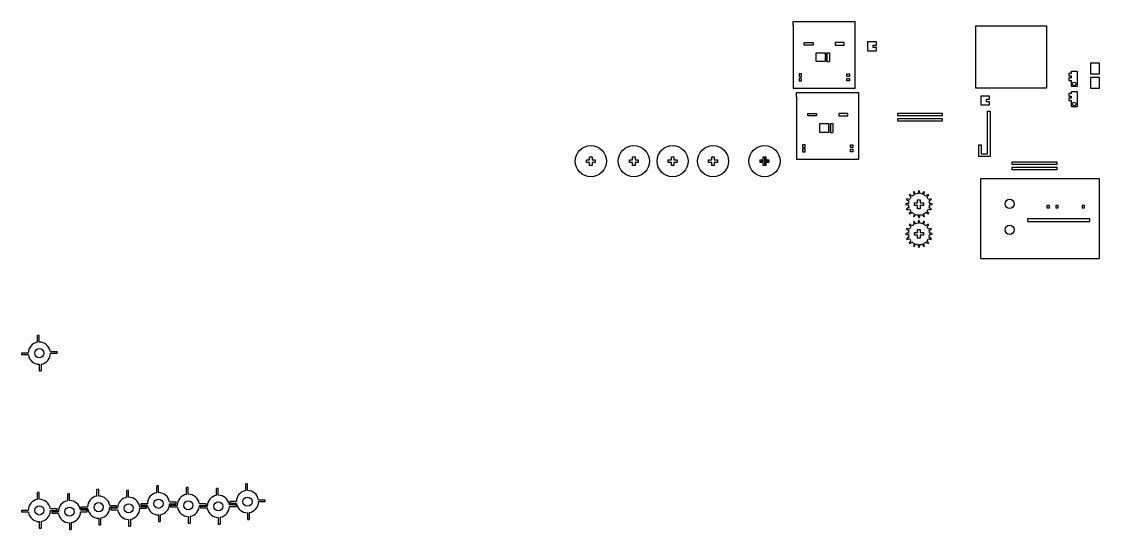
# Model space of a CAD drawing. Header units: millimetres. Extents: x 9580 to 14459, y 6196 to 7212.
# Drawn here: x 12166 to 13378, y 6614 to 7185 of the extents above; entities that cross this region are included whole.
import ezdxf

# ---------------------------------------------------------------- set-up
doc = ezdxf.new("R2010")
doc.units = ezdxf.units.MM

msp = doc.modelspace()

# ---------------------------------------------------------------- linework, layer by layer
for p, q in [((13033.5, 7185.5), (13103.5, 7185.5)), ((13033.5, 7180.5), (13033.5, 7185.5)), ((13033.5, 7180.5), (13033.5, 7110.5)), ((13043.8, 7185.5), (13058.8, 7185.5)), ((13073.8, 7185.5), (13088.8, 7185.5)), ((13103.5, 7180.5), (13103.5, 7185.5)), ((13103.5, 7110.5), (13103.5, 7180.5)), ((13238.7, 7180.5), (13318.7, 7180.5)), ((13238.7, 7180.5), (13238.7, 7110.5)), ((13318.7, 7180.5), (13318.7, 7110.5)), ((13046, 7161.9), (13056, 7161.9)), ((13046, 7159), (13046, 7161.9)), ((13056, 7159), (13046, 7159)), ((13056, 7161.9), (13056, 7159)), ((13091, 7161.9), (13081, 7161.9)), ((13081, 7161.9), (13081, 7159)), ((13081, 7159), (13091, 7159)), ((13091, 7159), (13091, 7161.9)), ((13117.2, 7162.6), (13117.2, 7152.6)), ((13127.2, 7162.6), (13117.2, 7162.6)), ((13123.7, 7159.1), (13127.2, 7159.1)), ((13123.7, 7156.2), (13123.7, 7159.1)), ((13127.2, 7156.2), (13123.7, 7156.2)), ((13127.2, 7159.1), (13127.2, 7162.6)), ((13127.2, 7152.6), (13127.2, 7156.2)), ((13059.5, 7150.5), (13069.5, 7150.5)), ((13059.5, 7140.5), (13059.5, 7150.5)), ((13069.5, 7150.5), (13069.5, 7140.5)), ((13071.5, 7140.5), (13071.5, 7150.5)), ((13071.5, 7150.5), (13074.4, 7150.5)), ((13071.5, 7150.5), (13071.5, 7140.5)), ((13071.5, 7150.5), (13071.5, 7140.5)), ((13074.4, 7150.5), (13074.4, 7140.5)), ((13117.2, 7152.6), (13127.2, 7152.6)), ((13069.5, 7140.5), (13059.5, 7140.5)), ((13071.5, 7140.5), (13074.4, 7140.5)), ((13378.1, 7138.7), (13368.1, 7138.7)), ((13368.1, 7138.7), (13368.1, 7126.7)), ((13378.1, 7126.7), (13378.1, 7138.7)), ((13043.1, 7126.6), (13040.2, 7126.6)), ((13040.2, 7126.6), (13040.2, 7123.7)), ((13040.2, 7123.7), (13043.1, 7123.7)), ((13043.1, 7121.6), (13040.2, 7121.6)), ((13040.2, 7121.6), (13040.2, 7118.7)), ((13040.2, 7118.7), (13043.1, 7118.7)), ((13043.1, 7123.7), (13043.1, 7126.6)), ((13043.1, 7118.7), (13043.1, 7121.6)), ((13093.9, 7126.6), (13096.8, 7126.6)), ((13093.9, 7123.7), (13093.9, 7126.6)), ((13096.8, 7123.7), (13093.9, 7123.7)), ((13093.9, 7121.6), (13096.8, 7121.6)), ((13093.9, 7118.7), (13093.9, 7121.6)), ((13096.8, 7118.7), (13093.9, 7118.7)), ((13096.8, 7126.6), (13096.8, 7123.7)), ((13096.8, 7121.6), (13096.8, 7118.7)), ((13346.5, 7127.2), (13343.6, 7127.2)), ((13343.6, 7127.2), (13343.6, 7124.3)), ((13343.6, 7124.3), (13346.5, 7124.3)), ((13346.5, 7122.2), (13343.6, 7122.2)), ((13343.6, 7122.2), (13343.6, 7119.3)), ((13343.6, 7119.3), (13346.5, 7119.3)), ((13368.1, 7126.7), (13378.1, 7126.7)), ((13378.1, 7122.5), (13368.1, 7122.5)), ((13368.1, 7122.5), (13368.1, 7110.5)), ((13378.1, 7110.5), (13378.1, 7122.5)), ((13033.5, 7110.5), (13103.5, 7110.5)), ((13037.4, 7105.7), (13107.4, 7105.7)), ((13037.4, 7100.7), (13037.4, 7105.7)), ((13047.8, 7105.7), (13062.8, 7105.7)), ((13077.8, 7105.7), (13092.8, 7105.7)), ((13107.4, 7100.7), (13107.4, 7105.7)), ((13318.7, 7110.5), (13238.7, 7110.5)), ((13346.5, 7104.5), (13343.6, 7104.5)), ((13343.6, 7104.5), (13343.6, 7101.6)), ((13368.1, 7110.5), (13378.1, 7110.5)), ((13037.4, 7100.7), (13037.4, 7030.7)), ((13107.4, 7030.7), (13107.4, 7100.7)), ((13244.6, 7101.7), (13244.6, 7091.7)), ((13254.6, 7101.7), (13244.6, 7101.7)), ((13251.1, 7098.2), (13254.6, 7098.2)), ((13251.1, 7095.3), (13251.1, 7098.2)), ((13254.6, 7095.3), (13251.1, 7095.3)), ((13254.6, 7098.2), (13254.6, 7101.7)), ((13254.6, 7091.7), (13254.6, 7095.3)), ((13343.6, 7101.6), (13346.5, 7101.6)), ((13346.5, 7099.5), (13343.6, 7099.5)), ((13343.6, 7099.5), (13343.6, 7096.6)), ((13343.6, 7096.6), (13346.5, 7096.6)), ((13049.9, 7082.2), (13059.9, 7082.2)), ((13049.9, 7079.3), (13049.9, 7082.2)), ((13059.9, 7082.2), (13059.9, 7079.3)), ((13094.9, 7082.2), (13084.9, 7082.2)), ((13084.9, 7082.2), (13084.9, 7079.3)), ((13094.9, 7079.3), (13094.9, 7082.2)), ((13151.3, 7079.5), (13151.3, 7082.4)), ((13151.3, 7082.4), (13201.3, 7082.4)), ((13201.3, 7082.4), (13201.3, 7079.5)), ((13244.6, 7091.7), (13254.6, 7091.7)), ((13252.2, 7036.8), (13252.2, 7084.8)), ((13252.2, 7084.8), (13255.1, 7084.8)), ((13255.1, 7084.8), (13255.1, 7036.8)), ((13059.9, 7079.3), (13049.9, 7079.3)), ((13063.4, 7070.7), (13073.4, 7070.7)), ((13063.4, 7060.7), (13063.4, 7070.7)), ((13073.4, 7070.7), (13073.4, 7060.7)), ((13075.4, 7060.7), (13075.4, 7070.7)), ((13075.4, 7070.7), (13078.3, 7070.7)), ((13075.4, 7070.7), (13075.4, 7060.7)), ((13075.4, 7070.7), (13075.4, 7060.7)), ((13078.3, 7070.7), (13078.3, 7060.7)), ((13084.9, 7079.3), (13094.9, 7079.3)), ((13201.3, 7079.5), (13151.3, 7079.5)), ((13151.3, 7073.6), (13151.3, 7076.5)), ((13151.3, 7076.5), (13201.3, 7076.5)), ((13201.3, 7073.6), (13151.3, 7073.6)), ((13201.3, 7076.5), (13201.3, 7073.6)), ((13073.4, 7060.7), (13063.4, 7060.7)), ((13075.4, 7060.7), (13078.3, 7060.7)), ((13047, 7046.9), (13044.1, 7046.9)), ((13044.1, 7046.9), (13044.1, 7044)), ((13044.1, 7044), (13047, 7044)), ((13047, 7044), (13047, 7046.9)), ((13097.9, 7046.9), (13100.8, 7046.9)), ((13097.9, 7044), (13097.9, 7046.9)), ((13100.8, 7044), (13097.9, 7044)), ((13100.8, 7046.9), (13100.8, 7044)), ((13242.2, 7046.8), (13242.2, 7033.8)), ((13242.2, 7046.8), (13245.1, 7046.8)), ((13245.1, 7046.8), (13245.1, 7036.8)), ((13001.4, 7033.5), (13001.4, 7023.5)), ((13047, 7041.9), (13044.1, 7041.9)), ((13044.1, 7041.9), (13044.1, 7039)), ((13044.1, 7039), (13047, 7039)), ((13047, 7039), (13047, 7041.9)), ((13097.9, 7041.9), (13100.8, 7041.9)), ((13097.9, 7039), (13097.9, 7041.9)), ((13100.8, 7039), (13097.9, 7039)), ((13100.8, 7041.9), (13100.8, 7039)), ((13252.2, 7033.8), (13242.2, 7033.8)), ((13245.1, 7036.8), (13252.2, 7036.8)), ((13255.1, 7033.8), (13252.2, 7033.8)), ((13255.1, 7036.8), (13255.1, 7033.8)), ((13006.4, 7028.5), (12996.4, 7028.5)), ((13037.4, 7030.7), (13107.4, 7030.7)), ((13280, 7024.9), (13280, 7027.8)), ((13280, 7027.8), (13330, 7027.8)), ((13330, 7024.9), (13280, 7024.9)), ((13280, 7018.9), (13280, 7021.8)), ((13280, 7021.8), (13330, 7021.8)), ((13330, 7027.8), (13330, 7024.9)), ((13330, 7021.8), (13330, 7018.9)), ((13330, 7018.9), (13280, 7018.9)), ((13321.8, 6978.8), (13318.9, 6978.8)), ((13318.9, 6978.8), (13318.9, 6975.9)), ((13318.9, 6975.9), (13321.8, 6975.9)), ((13321.8, 6975.9), (13321.8, 6978.8)), ((13331.8, 6978.8), (13328.9, 6978.8)), ((13328.9, 6978.8), (13328.9, 6975.9)), ((13328.9, 6975.9), (13331.8, 6975.9)), ((13331.8, 6975.9), (13331.8, 6978.8)), ((13361.4, 6978.8), (13358.5, 6978.8)), ((13358.5, 6978.8), (13358.5, 6975.9)), ((13358.5, 6975.9), (13361.4, 6975.9)), ((13361.4, 6975.9), (13361.4, 6978.8)), ((13297.1, 6963.7), (13297.1, 6960.8)), ((13367.1, 6963.7), (13297.1, 6963.7)), ((13297.1, 6960.8), (13367.1, 6960.8)), ((13367.1, 6960.8), (13367.1, 6963.7)), ((12183.7, 6824.9), (12183.7, 6832.5)), ((12185.7, 6832.5), (12183.7, 6832.5)), ((12185.7, 6825), (12185.7, 6832.5)), ((12198.1, 6814.5), (12205.7, 6814.5)), ((12205.7, 6812.5), (12205.7, 6814.5)), ((12173.2, 6812.5), (12165.7, 6812.5)), ((12165.7, 6812.5), (12165.7, 6810.5)), ((12173.4, 6810.5), (12165.7, 6810.5)), ((12198.2, 6812.5), (12205.7, 6812.5)), ((12185.7, 6800), (12185.7, 6792.5)), ((12185.7, 6792.5), (12187.7, 6792.5)), ((12187.7, 6800.2), (12187.7, 6792.5)), ((12250.5, 6651.7), (12250.5, 6659.4)), ((12252.5, 6659.4), (12250.5, 6659.4)), ((12252.5, 6651.9), (12252.5, 6659.4)), ((12284.2, 6650.5), (12284.2, 6658.1)), ((12286.2, 6658.1), (12284.2, 6658.1)), ((12286.2, 6650.6), (12286.2, 6658.1)), ((12317.7, 6655.6), (12317.7, 6663.2)), ((12319.7, 6663.2), (12317.7, 6663.2)), ((12319.7, 6655.7), (12319.7, 6663.2)), ((12351.3, 6653.7), (12351.3, 6661.4)), ((12353.3, 6661.4), (12351.3, 6661.4)), ((12353.3, 6653.9), (12353.3, 6661.4)), ((12385, 6652.7), (12385, 6660.3)), ((12387, 6660.3), (12385, 6660.3)), ((12387, 6652.8), (12387, 6660.3)), ((12417.8, 6658), (12417.8, 6665.6)), ((12419.8, 6665.6), (12417.8, 6665.6)), ((12419.8, 6658.1), (12419.8, 6665.6)), ((12183.7, 6648), (12183.7, 6655.7)), ((12185.7, 6655.7), (12183.7, 6655.7)), ((12185.7, 6648.2), (12185.7, 6655.7)), ((12217.6, 6646.7), (12217.6, 6654.3)), ((12219.6, 6654.3), (12217.6, 6654.3)), ((12219.6, 6646.8), (12219.6, 6654.3)), ((12332, 6645.2), (12339.7, 6645.2)), ((12339.7, 6643.2), (12339.7, 6645.2)), ((12407.3, 6645.6), (12399.8, 6645.6)), ((12399.8, 6645.6), (12399.8, 6643.6)), ((12407.4, 6643.6), (12399.8, 6643.6)), ((12432.1, 6647.6), (12439.8, 6647.6)), ((12432.3, 6645.6), (12439.8, 6645.6)), ((12439.8, 6645.6), (12439.8, 6647.6)), ((12173.2, 6635.7), (12165.7, 6635.7)), ((12165.7, 6635.7), (12165.7, 6633.7)), ((12173.4, 6633.7), (12165.7, 6633.7)), ((12198.1, 6637.7), (12205.7, 6637.7)), ((12198.2, 6635.7), (12205.7, 6635.7)), ((12207.1, 6634.3), (12199.6, 6634.3)), ((12199.6, 6634.3), (12199.6, 6632.3)), ((12207.3, 6632.3), (12199.6, 6632.3)), ((12205.7, 6635.7), (12205.7, 6637.7)), ((12231.9, 6636.3), (12239.6, 6636.3)), ((12232.1, 6634.3), (12239.6, 6634.3)), ((12240, 6639.4), (12232.5, 6639.4)), ((12232.5, 6639.4), (12232.5, 6637.4)), ((12240.2, 6637.4), (12232.5, 6637.4)), ((12239.6, 6634.3), (12239.6, 6636.3)), ((12264.9, 6641.4), (12272.5, 6641.4)), ((12265, 6639.4), (12272.5, 6639.4)), ((12273.7, 6638.1), (12266.2, 6638.1)), ((12266.2, 6638.1), (12266.2, 6636.1)), ((12273.8, 6636.1), (12266.2, 6636.1)), ((12272.5, 6639.4), (12272.5, 6641.4)), ((12298.5, 6640.1), (12306.2, 6640.1)), ((12298.7, 6638.1), (12306.2, 6638.1)), ((12307.2, 6643.2), (12299.7, 6643.2)), ((12299.7, 6643.2), (12299.7, 6641.2)), ((12307.3, 6641.2), (12299.7, 6641.2)), ((12306.2, 6638.1), (12306.2, 6640.1)), ((12332.2, 6643.2), (12339.7, 6643.2)), ((12340.8, 6641.4), (12333.3, 6641.4)), ((12333.3, 6641.4), (12333.3, 6639.4)), ((12341, 6639.4), (12333.3, 6639.4)), ((12365.7, 6643.4), (12373.3, 6643.4)), ((12365.8, 6641.4), (12373.3, 6641.4)), ((12374.5, 6640.3), (12367, 6640.3)), ((12367, 6640.3), (12367, 6638.3)), ((12374.7, 6638.3), (12367, 6638.3)), ((12373.3, 6641.4), (12373.3, 6643.4)), ((12399.3, 6642.3), (12407, 6642.3)), ((12399.5, 6640.3), (12407, 6640.3)), ((12407, 6640.3), (12407, 6642.3)), ((12419.8, 6633.1), (12419.8, 6625.6)), ((12421.8, 6633.3), (12421.8, 6625.6)), ((12185.7, 6623.2), (12185.7, 6615.7)), ((12187.7, 6623.4), (12187.7, 6615.7)), ((12219.6, 6621.8), (12219.6, 6614.3)), ((12221.6, 6622), (12221.6, 6614.3)), ((12252.5, 6626.9), (12252.5, 6619.4)), ((12252.5, 6619.4), (12254.5, 6619.4)), ((12254.5, 6627.1), (12254.5, 6619.4)), ((12286.2, 6625.6), (12286.2, 6618.1)), ((12288.2, 6625.8), (12288.2, 6618.1)), ((12319.7, 6630.7), (12319.7, 6623.2)), ((12319.7, 6623.2), (12321.7, 6623.2)), ((12321.7, 6630.9), (12321.7, 6623.2)), ((12353.3, 6628.9), (12353.3, 6621.4)), ((12353.3, 6621.4), (12355.3, 6621.4)), ((12355.3, 6629.1), (12355.3, 6621.4)), ((12387, 6627.8), (12387, 6620.3)), ((12387, 6620.3), (12389, 6620.3)), ((12389, 6628), (12389, 6620.3)), ((12419.8, 6625.6), (12421.8, 6625.6)), ((12185.7, 6615.7), (12187.7, 6615.7)), ((12219.6, 6614.3), (12221.6, 6614.3)), ((12286.2, 6618.1), (12288.2, 6618.1))]:
    msp.add_line(p, q)
for points in [[(13346.5, 7127.2), (13346.5, 7129.7), (13353, 7129.7), (13353, 7112.3), (13346.5, 7112.3), (13346.5, 7119.3)], [(13346.5, 7122.2), (13346.5, 7124.3)], [(13346.5, 7104.5), (13346.5, 7106.9), (13353, 7106.9), (13353, 7089.6), (13346.5, 7089.6), (13346.5, 7096.6)], [(13346.5, 7099.5), (13346.5, 7101.6)], [(12804.6, 7030), (12804.6, 7033.5), (12807.5, 7033.5), (12807.5, 7030)], [(12852.9, 7030), (12852.9, 7033.5), (12855.8, 7033.5), (12855.8, 7030)], [(12896.6, 7030), (12896.6, 7033.5), (12899.5, 7033.5), (12899.5, 7030)], [(12942, 7030), (12942, 7033.5), (12944.9, 7033.5), (12944.9, 7030)], [(13000, 7030), (13000, 7033.5), (13002.9, 7033.5), (13002.9, 7030)], [(12804.6, 7027.1), (12801, 7027.1), (12801, 7030), (12804.6, 7030)], [(12807.5, 7027.1), (12807.5, 7023.5), (12804.6, 7023.5), (12804.6, 7027.1)], [(12807.5, 7030), (12811, 7030), (12811, 7027.1), (12807.5, 7027.1)], [(12852.9, 7027.1), (12849.4, 7027.1), (12849.4, 7030), (12852.9, 7030)], [(12855.8, 7027.1), (12855.8, 7023.5), (12852.9, 7023.5), (12852.9, 7027.1)], [(12855.8, 7030), (12859.4, 7030), (12859.4, 7027.1), (12855.8, 7027.1)], [(12896.6, 7027.1), (12893, 7027.1), (12893, 7030), (12896.6, 7030)], [(12899.5, 7027.1), (12899.5, 7023.5), (12896.6, 7023.5), (12896.6, 7027.1)], [(12899.5, 7030), (12903, 7030), (12903, 7027.1), (12899.5, 7027.1)], [(12942, 7027.1), (12938.5, 7027.1), (12938.5, 7030), (12942, 7030)], [(12944.9, 7027.1), (12944.9, 7023.5), (12942, 7023.5), (12942, 7027.1)], [(12944.9, 7030), (12948.5, 7030), (12948.5, 7027.1), (12944.9, 7027.1)], [(13000, 7027.1), (12996.4, 7027.1), (12996.4, 7030), (13000, 7030)], [(13002.9, 7027.1), (13002.9, 7023.5), (13000, 7023.5), (13000, 7027.1)], [(13002.9, 7030), (13006.4, 7030), (13006.4, 7027.1), (13002.9, 7027.1)], [(13173.6, 6981.5), (13173.6, 6985), (13176.5, 6985), (13176.5, 6981.5)], [(13173.6, 6978.6), (13170.1, 6978.6), (13170.1, 6981.5), (13173.6, 6981.5)], [(13176.5, 6978.6), (13176.5, 6975), (13173.6, 6975), (13173.6, 6978.6)], [(13176.5, 6981.5), (13180.1, 6981.5), (13180.1, 6978.6), (13176.5, 6978.6)], [(13173.6, 6945.2), (13170.1, 6945.2), (13170.1, 6948.1), (13173.6, 6948.1)], [(13173.6, 6948.1), (13173.6, 6951.7), (13176.5, 6951.7), (13176.5, 6948.1)], [(13176.5, 6948.1), (13180.1, 6948.1), (13180.1, 6945.2), (13176.5, 6945.2)], [(13176.5, 6945.2), (13176.5, 6941.7), (13173.6, 6941.7), (13173.6, 6945.2)]]:
    msp.add_lwpolyline(points)
msp.add_lwpolyline([(13244.6, 7008.8), (13377.7, 7008.8), (13377.7, 6918.8), (13244.6, 6918.8)], close=True)
for centre, radius in [((13349.7, 7115.4), 2), ((13349.7, 7092.7), 2), ((12806, 7028.5), 17.5), ((12854.4, 7028.5), 17.5), ((12898, 7028.5), 17.5), ((12943.5, 7028.5), 17.5), ((13001.4, 7028.5), 17.5), ((13277.1, 6980.5), 5.15), ((13277.1, 6951.3), 5.15), ((12185.7, 6812.5), 5.15), ((12252.5, 6639.4), 5.15), ((12319.7, 6643.2), 5.15), ((12353.3, 6641.4), 5.15), ((12387, 6640.3), 5.15), ((12419.8, 6645.6), 5.15), ((12185.7, 6635.7), 5.15), ((12219.6, 6634.3), 5.15), ((12286.2, 6638.1), 5.15)]:
    msp.add_circle(centre, radius)
for centre, radius, start, end in [((13175.1, 6980), 15, 156.0675, 158.9325), ((13165.5, 6990), 6.34, 226.5287, 254.309), ((13161.2, 6979.8), 6.34, 60.691, 88.4713), ((13175.1, 6980), 12, 161.0833, 176.4167), ((13175.1, 6980), 15, 133.5675, 136.4325), ((13170, 6993), 6.34, 204.0287, 231.809), ((13175.1, 6980), 12, 138.5833, 153.9167), ((13162.2, 6985.1), 6.34, 38.191, 65.9713), ((13175.1, 6980), 12, 116.0833, 131.4167), ((13175.1, 6980), 15, 111.0675, 113.9325), ((13175.3, 6993.9), 6.34, 181.5287, 209.309), ((13165.1, 6989.7), 6.34, 15.691, 43.4713), ((13175.1, 6980), 12, 93.5833, 108.9167), ((13180.6, 6992.8), 6.34, 159.0287, 186.809), ((13175.1, 6980), 15, 88.5675, 91.4325), ((13169.6, 6992.8), 6.34, 353.191, 20.9713), ((13175.1, 6980), 12, 71.0833, 86.4167), ((13185.1, 6989.7), 6.34, 136.5287, 164.309), ((13174.8, 6993.9), 6.34, 330.691, 358.4713), ((13175.1, 6980), 12, 48.5833, 63.9167), ((13175.1, 6980), 15, 66.0675, 68.9325), ((13188, 6985.1), 6.34, 114.0287, 141.809), ((13180.2, 6993), 6.34, 308.191, 335.9713), ((13175.1, 6980), 12, 26.0833, 41.4167), ((13175.1, 6980), 15, 43.5675, 46.4325), ((13189, 6979.8), 6.34, 91.5287, 119.309), ((13184.7, 6990), 6.34, 285.691, 313.4713), ((13175.1, 6980), 12, 3.5833, 18.9167), ((13175.1, 6980), 15, 21.0675, 23.9325), ((13162.4, 6974.5), 6.34, 83.191, 110.9713), ((13175.1, 6980), 15, 178.5675, 181.4325), ((13162.4, 6985.6), 6.34, 249.0287, 276.809), ((13165.5, 6970.1), 6.34, 105.691, 133.4713), ((13175.1, 6980), 15, 201.0675, 203.9325), ((13161.2, 6980.3), 6.34, 271.5287, 299.309), ((13175.1, 6980), 12, 183.5833, 198.9167), ((13170, 6967.1), 6.34, 128.191, 155.9713), ((13175.1, 6980), 12, 206.0833, 221.4167), ((13162.2, 6975), 6.34, 294.0287, 321.809), ((13175.1, 6980), 12, 228.5833, 243.9167), ((13175.1, 6980), 12, 296.0833, 311.4167), ((13188, 6975), 6.34, 218.191, 245.9713), ((13175.1, 6980), 12, 318.5833, 333.9167), ((13180.2, 6967.1), 6.34, 24.0287, 51.809), ((13189, 6980.3), 6.34, 240.691, 268.4713), ((13175.1, 6980), 12, 341.0833, 356.4167), ((13184.7, 6970.1), 6.34, 46.5287, 74.309), ((13187.8, 6974.5), 6.34, 69.0287, 96.809), ((13187.8, 6985.6), 6.34, 263.191, 290.9713), ((13175.1, 6980), 15, 336.0675, 338.9325), ((13175.1, 6980), 15, 358.5675, 1.4325), ((13175.1, 6980), 15, 223.5675, 226.4325), ((13175.3, 6966.2), 6.34, 150.691, 178.4713), ((13175.1, 6980), 15, 246.0675, 248.9325), ((13175.1, 6946.7), 15, 111.0675, 113.9325), ((13175.3, 6960.5), 6.34, 181.5287, 209.309), ((13165.1, 6970.4), 6.34, 316.5287, 344.309), ((13165.1, 6956.3), 6.34, 15.691, 43.4713), ((13175.1, 6980), 12, 251.0833, 266.4167), ((13180.6, 6967.3), 6.34, 173.191, 200.9713), ((13180.6, 6959.4), 6.34, 159.0287, 186.809), ((13175.1, 6980), 15, 268.5675, 271.4325), ((13175.1, 6946.7), 15, 88.5675, 91.4325), ((13169.6, 6967.3), 6.34, 339.0287, 6.809), ((13169.6, 6959.4), 6.34, 353.191, 20.9713), ((13175.1, 6980), 12, 273.5833, 288.9167), ((13185.1, 6970.4), 6.34, 195.691, 223.4713), ((13185.1, 6956.3), 6.34, 136.5287, 164.309), ((13174.8, 6966.2), 6.34, 1.5287, 29.309), ((13174.8, 6960.5), 6.34, 330.691, 358.4713), ((13175.1, 6980), 15, 291.0675, 293.9325), ((13175.1, 6946.7), 15, 66.0675, 68.9325), ((13175.1, 6980), 15, 313.5675, 316.4325), ((13162.4, 6941.1), 6.34, 83.191, 110.9713), ((13175.1, 6946.7), 15, 178.5675, 181.4325), ((13175.1, 6946.7), 15, 156.0675, 158.9325), ((13165.5, 6956.7), 6.34, 226.5287, 254.309), ((13161.2, 6946.4), 6.34, 60.691, 88.4713), ((13175.1, 6946.7), 12, 161.0833, 176.4167), ((13175.1, 6946.7), 15, 133.5675, 136.4325), ((13170, 6959.6), 6.34, 204.0287, 231.809), ((13175.1, 6946.7), 12, 138.5833, 153.9167), ((13162.2, 6951.7), 6.34, 38.191, 65.9713), ((13175.1, 6946.7), 12, 116.0833, 131.4167), ((13175.1, 6946.7), 12, 93.5833, 108.9167), ((13175.1, 6946.7), 12, 71.0833, 86.4167), ((13175.1, 6946.7), 12, 48.5833, 63.9167), ((13188, 6951.7), 6.34, 114.0287, 141.809), ((13180.2, 6959.6), 6.34, 308.191, 335.9713), ((13175.1, 6946.7), 12, 26.0833, 41.4167), ((13175.1, 6946.7), 15, 43.5675, 46.4325), ((13189, 6946.4), 6.34, 91.5287, 119.309), ((13184.7, 6956.7), 6.34, 285.691, 313.4713), ((13175.1, 6946.7), 12, 3.5833, 18.9167), ((13187.8, 6941.1), 6.34, 69.0287, 96.809), ((13175.1, 6946.7), 15, 21.0675, 23.9325), ((13175.1, 6946.7), 15, 358.5675, 1.4325), ((13162.4, 6952.2), 6.34, 249.0287, 276.809), ((13165.5, 6936.7), 6.34, 105.691, 133.4713), ((13175.1, 6946.7), 15, 201.0675, 203.9325), ((13161.2, 6946.9), 6.34, 271.5287, 299.309), ((13175.1, 6946.7), 12, 183.5833, 198.9167), ((13170, 6933.7), 6.34, 128.191, 155.9713), ((13175.1, 6946.7), 15, 223.5675, 226.4325), ((13175.1, 6946.7), 12, 206.0833, 221.4167), ((13162.2, 6941.6), 6.34, 294.0287, 321.809), ((13175.1, 6946.7), 12, 228.5833, 243.9167), ((13175.3, 6932.8), 6.34, 150.691, 178.4713), ((13165.1, 6937), 6.34, 316.5287, 344.309), ((13175.1, 6946.7), 12, 251.0833, 266.4167), ((13180.6, 6933.9), 6.34, 173.191, 200.9713), ((13169.6, 6933.9), 6.34, 339.0287, 6.809), ((13175.1, 6946.7), 12, 273.5833, 288.9167), ((13185.1, 6937), 6.34, 195.691, 223.4713), ((13175.1, 6946.7), 12, 296.0833, 311.4167), ((13174.8, 6932.8), 6.34, 1.5287, 29.309), ((13188, 6941.6), 6.34, 218.191, 245.9713), ((13175.1, 6946.7), 12, 318.5833, 333.9167), ((13180.2, 6933.7), 6.34, 24.0287, 51.809), ((13175.1, 6946.7), 15, 313.5675, 316.4325), ((13189, 6946.9), 6.34, 240.691, 268.4713), ((13175.1, 6946.7), 12, 341.0833, 356.4167), ((13184.7, 6936.7), 6.34, 46.5287, 74.309), ((13187.8, 6952.2), 6.34, 263.191, 290.9713), ((13175.1, 6946.7), 15, 336.0675, 338.9325), ((13175.1, 6946.7), 15, 246.0675, 248.9325), ((13175.1, 6946.7), 15, 268.5675, 271.4325), ((13175.1, 6946.7), 15, 291.0675, 293.9325), ((12185.7, 6812.5), 12.5, 99.2069, 180), ((12185.7, 6812.5), 12.5, 9.2069, 90), ((12185.7, 6812.5), 12.5, 189.2069, 270), ((12185.7, 6812.5), 12.5, 279.2069, 0), ((12419.8, 6645.6), 12.5, 99.2069, 180), ((12419.8, 6645.6), 12.5, 9.2069, 90), ((12185.7, 6635.7), 12.5, 99.2069, 180), ((12185.7, 6635.7), 12.5, 9.2069, 90), ((12219.6, 6634.3), 12.5, 99.2069, 180), ((12219.6, 6634.3), 12.5, 9.2069, 90), ((12252.5, 6639.4), 12.5, 99.2069, 180), ((12252.5, 6639.4), 12.5, 9.2069, 90), ((12286.2, 6638.1), 12.5, 99.2069, 180), ((12286.2, 6638.1), 12.5, 9.2069, 90), ((12319.7, 6643.2), 12.5, 99.2069, 180), ((12319.7, 6643.2), 12.5, 9.2069, 90), ((12353.3, 6641.4), 12.5, 99.2069, 180), ((12353.3, 6641.4), 12.5, 9.2069, 90), ((12387, 6640.3), 12.5, 99.2069, 180), ((12387, 6640.3), 12.5, 9.2069, 90), ((12419.8, 6645.6), 12.5, 189.2069, 270), ((12419.8, 6645.6), 12.5, 279.2069, 0), ((12185.7, 6635.7), 12.5, 189.2069, 270), ((12185.7, 6635.7), 12.5, 279.2069, 0), ((12219.6, 6634.3), 12.5, 189.2069, 270), ((12219.6, 6634.3), 12.5, 279.2069, 0), ((12252.5, 6639.4), 12.5, 189.2069, 270), ((12252.5, 6639.4), 12.5, 279.2069, 0), ((12286.2, 6638.1), 12.5, 189.2069, 270), ((12286.2, 6638.1), 12.5, 279.2069, 0), ((12319.7, 6643.2), 12.5, 189.2069, 270), ((12319.7, 6643.2), 12.5, 279.2069, 0), ((12353.3, 6641.4), 12.5, 189.2069, 270), ((12353.3, 6641.4), 12.5, 279.2069, 0), ((12387, 6640.3), 12.5, 189.2069, 270), ((12387, 6640.3), 12.5, 279.2069, 0)]:
    msp.add_arc(centre, radius, start, end)

doc.saveas('drawing.dxf')
